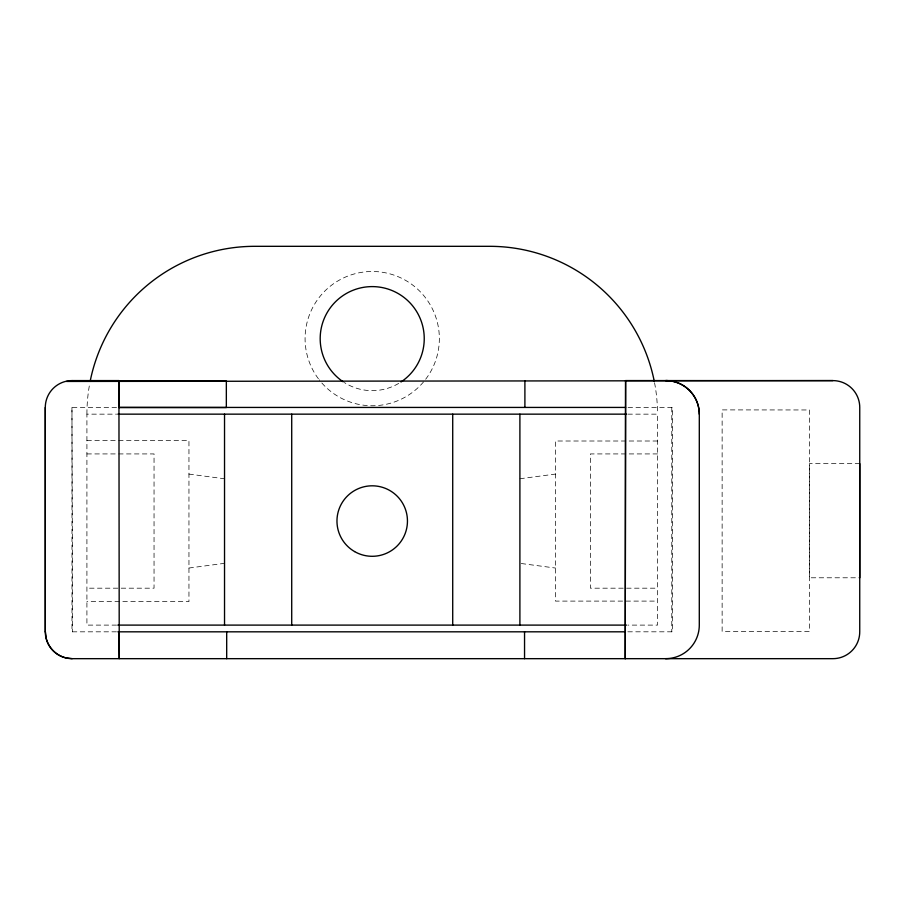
<?xml version="1.0" encoding="UTF-8"?>
<svg xmlns="http://www.w3.org/2000/svg" width="905" height="905" viewBox="0 0 905 905"><rect width="100%" height="100%" fill="white"/><g stroke="black" fill="none" stroke-linecap="round" stroke-linejoin="round"><path stroke-width="0.68" stroke-dasharray="4.53 3.39" d="M519.9 478.756L555.478 474.062M188.953 568.023L224.531 563.329M116.451 631.826L71.981 631.826L71.981 407.442L117.56 407.442M628.047 407.431L672.46 407.431L672.46 631.814L625.242 631.814M116.575 625.106L86.914 625.106L86.914 414.151L116.575 414.151M627.855 414.151L657.516 414.151L657.516 625.106L627.855 625.106M86.914 440.497L188.953 440.497L188.953 601.61L86.914 601.61M657.516 441.007L555.478 441.007L555.478 601.101L657.516 601.101M86.914 453.925L154.042 453.925L154.042 588.182L86.914 588.182M657.516 453.925L590.388 453.925L590.388 588.182L657.516 588.182M859.75 463.665L809.398 463.665L809.398 577.786L859.75 577.786M188.953 474.084L224.531 478.779M521.269 563.521L555.478 568.046M71.936 407.442L72.649 631.826M671.782 407.431L671.782 631.814M398.698 383.403A52.026 52.026 0 0 1 344.353 382.566M318.413 378.776A67.128 67.128 0 0 1 363.901 272.009A67.128 67.128 0 0 1 434.242 364.308A67.128 67.128 0 0 1 319.239 379.851M654.553 382.758A167.821 167.821 0 0 1 657.516 414.151M86.914 414.151A167.821 167.821 0 0 1 89.878 382.758M809.398 409.965L809.398 631.498L722.133 631.43L722.133 409.897L809.398 409.965"/><path stroke-width="1.36" d="M625.593 380.575L625.242 658.67L625.593 380.575L832.894 380.609A26.833 26.833 0 0 1 859.75 407.442L859.739 631.814A26.856 26.856 0 0 1 832.894 658.67L72.14 658.67A26.856 26.856 0 0 1 45.295 631.826L45.295 407.442A26.856 26.856 0 0 1 72.106 380.586L118.928 380.586L118.94 407.488L226.341 407.544L226.341 381.028L119.019 380.971M118.928 380.586L119.234 658.682L118.928 631.826M226.691 658.682L226.691 631.826M524.549 658.67L524.549 631.814M699.305 414.151L699.271 414.151A33.564 33.564 0 0 0 665.707 380.575L665.707 380.575A33.564 33.564 0 0 1 699.305 414.151L699.293 625.106A33.564 33.564 0 0 1 665.661 658.659L665.729 658.67M625.593 407.431L118.759 407.442M45.295 631.826L45.295 407.442M72.14 658.67L65.296 657.72A26.856 26.856 0 0 1 46.313 638.738L45.397 631.792M66.382 381.446L832.894 380.598M117.808 414.151L626.441 414.151M117.808 625.106L626.441 625.106M117.865 631.826L625.242 631.814M72.14 380.586L72.524 381.163M859.75 463.665L859.75 577.786M524.9 380.881L524.9 407.397M519.9 414.151L519.9 625.106M452.715 414.151L452.715 625.106M291.715 414.151L291.715 625.106M224.531 414.151L224.531 625.106M343.21 381.82A52.026 52.026 0 0 1 333.187 304.227A52.026 52.026 0 0 1 411.424 304.431A52.026 52.026 0 0 1 400.994 381.967M654.292 381.412A167.821 167.821 0 0 0 489.696 246.318L254.735 246.318A167.821 167.821 0 0 0 90.138 381.412M354.59 551.575A35.238 35.238 0 0 0 407.454 521.054A35.238 35.238 0 0 0 354.59 490.533A35.238 35.238 0 0 0 354.59 551.575"/></g></svg>
